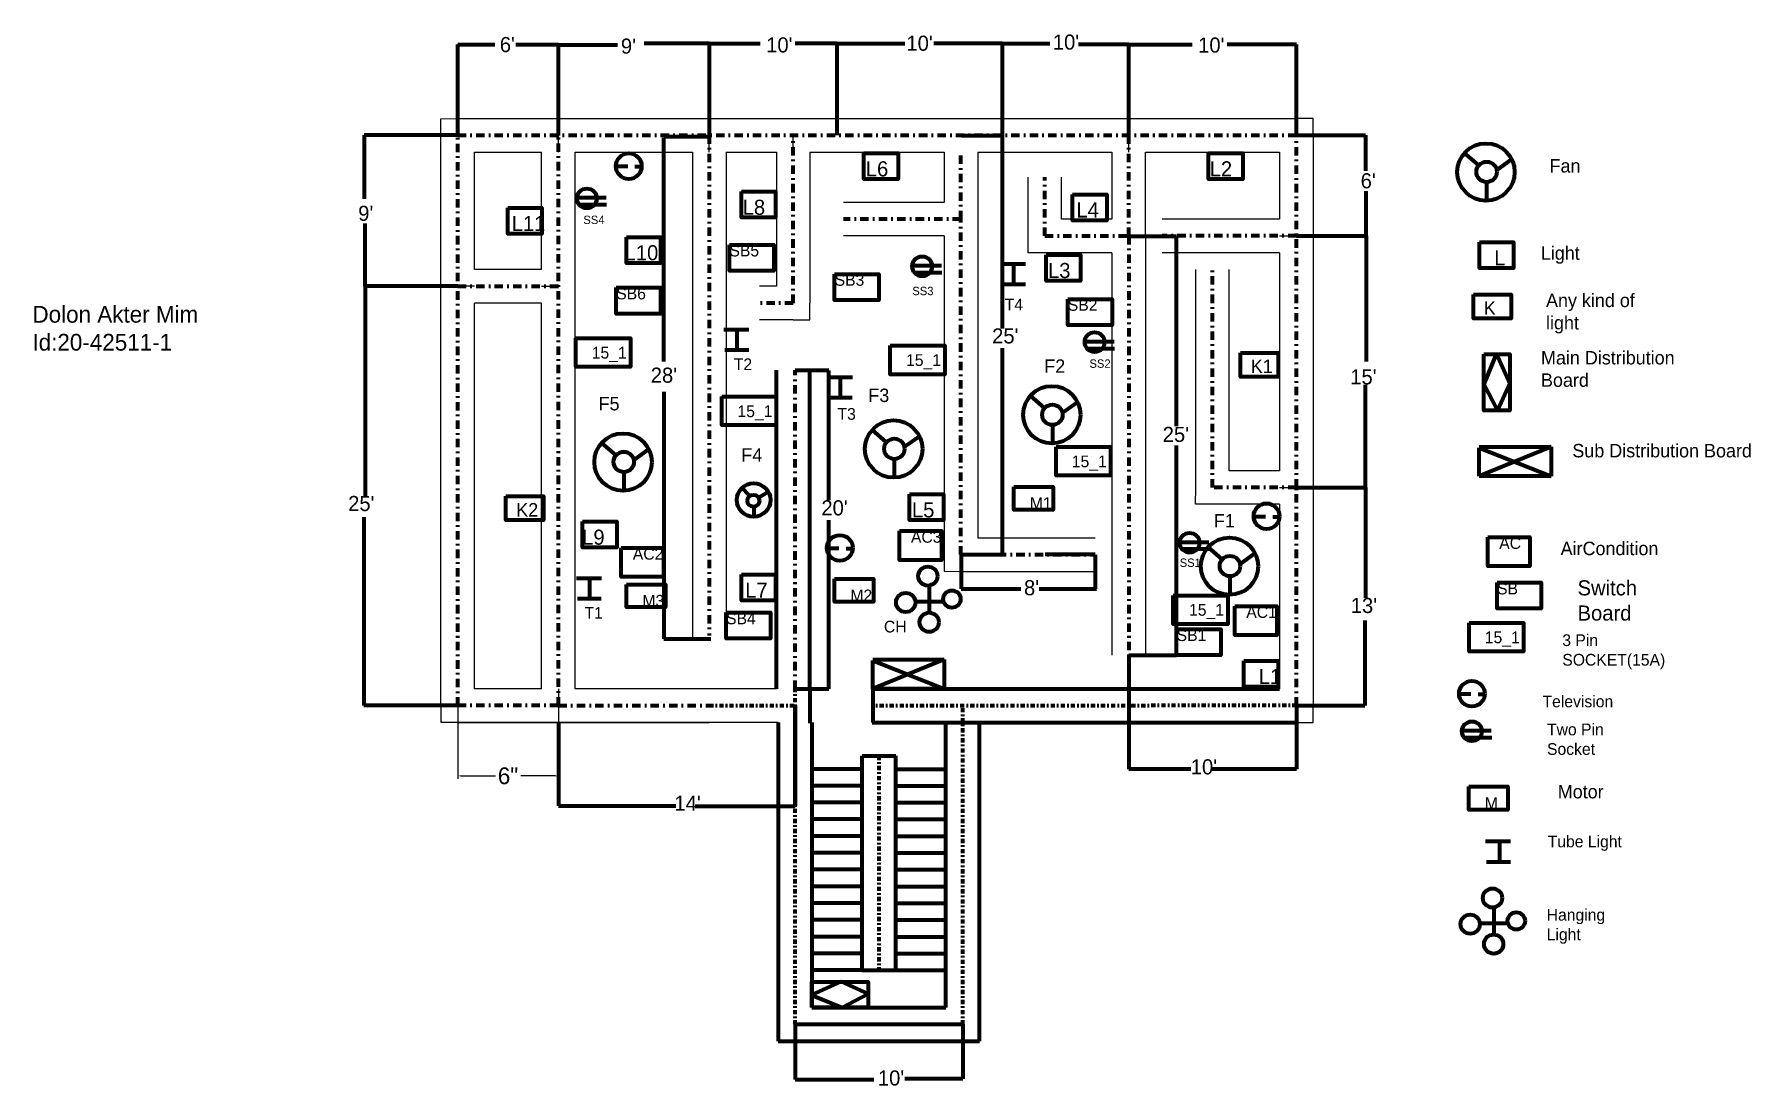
# Model space of a CAD drawing. Header units: inches. Extents: x -41 to 62, y 1 to 64.
import ezdxf

# ---------------------------------------------------------------- set-up
doc = ezdxf.new("R2010")
doc.units = ezdxf.units.IN
doc.header["$MEASUREMENT"] = 0
doc.linetypes.add('DASHDOT', pattern=[1, 0.5, -0.25, 0, -0.25])
doc.linetypes.add('DASHDOT2', pattern=[0.5, 0.25, -0.125, 0, -0.125])
doc.dimstyles.get("Standard").update_dxf_attribs({"dimtxt": 1, "dimasz": 0.18, "dimexe": 0.18, "dimexo": 0.0625, "dimgap": 0.09, "dimtad": 0, "dimtih": 1, "dimtoh": 1, "dimdec": 0, "dimzin": 0, "dimdsep": 46, "dimlunit": 3, "dimtxsty": 'Standard', "dimcen": 0.09, "dimclrt": 3, "dimadec": 0, "dimazin": 0, "dimtfac": 1, "dimtdec": 0, "dimtofl": 0, "dimtmove": 0, "dimatfit": 3, "dimfxl": 1, "dimtolj": 1, "dimtzin": 0, "dimarcsym": 0})

# ---------------------------------------------------------------- blocks, each defined once
blk = doc.blocks.new('*D1')
at = {"color": 0, "lineweight": -2}
for p, q in [((-9.47, 23.54), (-9.47, 19.22)), ((-15.47, 23.52), (-15.47, 19.22)), ((-15.29, 19.4), (-13.22, 19.4)), ((-9.65, 19.4), (-11.71, 19.4))]:
    blk.add_line(p, q, dxfattribs=at)
at = {"color": 0, "lineweight": 100}
for points in [[(-15.29, 19.43), (-15.29, 19.37), (-15.47, 19.4)], [(-9.65, 19.43), (-9.65, 19.37), (-9.47, 19.4)]]:
    blk.add_solid(points, dxfattribs=at)
at = {"layer": 'Defpoints', "color": 0, "lineweight": 100}
for p in [(-15.47, 23.59), (-9.47, 23.6), (-9.47, 19.4)]:
    blk.add_point(p, dxfattribs=at)
at = {"color": 3, "lineweight": 100, "insert": (-12.47, 19.4), "char_height": 1, "attachment_point": 5}
blk.add_mtext('\\A1;6"', dxfattribs=at)

msp = doc.modelspace()

# ---------------------------------------------------------------- linework, layer by layer
at = {"linetype": 'Continuous', "lineweight": 100}
for p, q in [((-15.47, 57.59), (-15.47, 63)), ((-15.47, 63), (-14.05, 63)), ((-14.05, 63), (-13.25, 63)), ((-13.25, 63), (-13.25, 63)), ((-13.25, 63), (-13.25, 63)), ((-9.47, 62.98), (-12.01, 62.98)), ((-9.47, 57.58), (-9.47, 62.98)), ((-9.47, 62.98), (-5.94, 62.98)), ((-0.45, 63.07), (-4.36, 63.07)), ((-0.45, 57.49), (-0.45, 63.07)), ((-0.45, 63.07), (2.56, 63.07)), ((7.15, 63.07), (4.65, 63.07)), ((7.15, 57.59), (7.15, 63.07)), ((7.15, 63.07), (11.18, 63.07)), ((17.01, 63.07), (12.91, 63.07)), ((17.01, 57.56), (17.01, 63.07)), ((17.01, 63.07), (19.84, 63.07)), ((22.35, 63.01), (21.53, 63.01)), ((24.53, 63.01), (22.35, 63.01)), ((24.53, 57.59), (24.53, 63.01)), ((24.53, 63.01), (28.31, 63.01)), ((34.53, 63.01), (30.4, 63.01)), ((34.53, 57.59), (34.53, 63.01)), ((-15.47, 57.59), (-21.04, 57.59)), ((-21.04, 57.59), (-21.04, 53.8)), ((-3.21, 57.44), (-3.21, 44.1)), ((-0.45, 57.49), (-3.19, 57.49)), ((17.01, 57.56), (14.56, 57.56)), ((17.01, 56.58), (17.01, 57.56)), ((34.53, 57.59), (38.65, 57.59)), ((38.65, 57.59), (38.65, 55.47)), ((17.01, 46.08), (17.01, 56.58)), ((44.54, 56.55), (45.37, 55.83)), ((-5.33, 55.73), (-6.01, 55.73)), ((-4.9, 55.73), (-4.51, 55.73)), ((46.51, 55.56), (47.31, 56.13)), ((38.69, 51.59), (38.69, 54.26)), ((45.87, 54.8), (45.87, 53.66)), ((-8.32, 53.88), (-6.61, 53.88)), ((-8.25, 53.46), (-6.59, 53.46)), ((-20.98, 48.59), (-20.98, 52.33)), ((27.38, 51.56), (24.57, 51.56)), ((27.38, 40.24), (27.38, 51.56)), ((34.53, 51.59), (38.69, 51.59)), ((11.67, 49.83), (13.38, 49.83)), ((11.74, 49.41), (13.4, 49.41)), ((16.9, 49.92), (18.38, 49.92)), ((17.67, 49.92), (17.67, 48.69)), ((-15.47, 48.59), (-20.98, 48.59)), ((16.96, 48.71), (18.37, 48.71)), ((0.4, 46.01), (1.88, 46.01)), ((1.17, 46.01), (1.17, 44.78)), ((21.95, 45.3), (23.66, 45.3)), ((0.46, 44.8), (1.88, 44.8)), ((17, 32.6), (17, 44.91)), ((22.02, 44.89), (23.68, 44.89)), ((46.44, 44.54), (45.7, 42.75)), ((47.25, 42.79), (46.45, 44.56)), ((6.65, 43.56), (4.64, 43.56)), ((6.57, 43.17), (8.06, 43.17)), ((6.65, 35.83), (6.65, 43.56)), ((7.34, 43.17), (7.34, 41.93)), ((-3.19, 42.29), (-3.19, 27.58)), ((18.65, 42.07), (19.49, 41.35)), ((45.7, 42.75), (46.52, 41.19)), ((46.52, 41.19), (47.25, 42.79)), ((6.63, 41.95), (8.05, 41.95)), ((20.63, 41.09), (21.43, 41.66)), ((9.23, 40.04), (10.06, 39.31)), ((19.98, 40.33), (19.98, 39.19)), ((-6.9, 39.26), (-6.07, 38.54)), ((11.2, 39.05), (12, 39.62)), ((27.39, 26.59), (27.39, 39.09)), ((45.43, 39.01), (49.71, 39.01)), ((49.71, 39.01), (45.43, 37.26)), ((45.43, 37.26), (45.43, 38.95)), ((45.43, 38.95), (49.71, 37.26)), ((49.71, 39.01), (49.71, 37.26)), ((-4.93, 38.27), (-4.13, 38.84)), ((10.56, 38.29), (10.56, 37.15)), ((-5.57, 37.51), (-5.57, 36.37)), ((49.71, 37.26), (45.43, 37.26)), ((1.88, 36.13), (1.48, 36.56)), ((2.5, 36.02), (2.99, 36.32)), ((34.53, 36.59), (38.65, 36.59)), ((38.65, 36.59), (38.65, 30.01)), ((2.19, 35.45), (2.19, 34.88)), ((32.69, 34.85), (32.01, 34.85)), ((33.12, 34.85), (33.51, 34.85)), ((6.65, 24.59), (6.65, 34.65)), ((7.25, 32.96), (6.57, 32.96)), ((7.68, 32.96), (8.07, 32.96)), ((27.61, 33.34), (29.31, 33.34)), ((27.67, 32.93), (29.34, 32.93)), ((29.24, 33.05), (30.08, 32.33)), ((14.54, 32.6), (17, 32.6)), ((14.54, 32.6), (14.54, 30.56)), ((22.53, 32.59), (19.55, 32.59)), ((22.54, 32.58), (22.54, 30.56)), ((31.22, 32.06), (32.02, 32.63)), ((-8.38, 31.19), (-6.9, 31.19)), ((-7.62, 31.19), (-7.62, 29.96)), ((12.64, 30.74), (12.64, 29.13)), ((30.57, 31.3), (30.57, 30.16)), ((-8.32, 29.98), (-6.91, 29.98)), ((11.83, 29.79), (13.5, 29.79)), ((14.54, 30.56), (18.1, 30.56)), ((19.2, 30.56), (22.61, 30.56)), ((38.6, 28.67), (38.6, 23.62)), ((-3.19, 27.58), (-0.38, 27.58)), ((9.27, 26.33), (13.54, 26.33)), ((13.54, 26.33), (9.27, 24.59)), ((9.27, 24.59), (9.27, 26.27)), ((9.27, 26.27), (13.54, 24.59)), ((13.54, 26.33), (13.54, 24.59)), ((24.53, 26.59), (24.53, 19.92)), ((24.53, 26.59), (27.39, 26.59)), ((4.64, 24.59), (6.65, 24.59)), ((13.54, 24.59), (9.27, 24.59)), ((-21.07, 23.79), (-21.07, 23.59)), ((-15.47, 23.59), (-21.07, 23.59)), ((4.64, 23.6), (4.64, 17.61)), ((4.64, 17.61), (4.64, 23.6)), ((34.53, 23.59), (38.6, 23.59)), ((34.53, 23.59), (34.53, 19.81)), ((38.6, 23.62), (38.6, 23.59)), ((44.93, 24.28), (44.25, 24.28)), ((45.36, 24.28), (45.76, 24.28)), ((-9.47, 22.59), (-9.47, 17.62)), ((44.44, 22.11), (46.14, 22.11)), ((44.5, 21.69), (46.17, 21.69)), ((24.53, 19.92), (24.53, 19.92)), ((24.53, 19.92), (24.53, 19.81)), ((28.23, 19.81), (24.53, 19.81)), ((34.53, 19.81), (29.49, 19.81)), ((-9.47, 17.62), (-2.46, 17.62)), ((-1.32, 17.6), (4.64, 17.6)), ((45.81, 15.5), (47.3, 15.5)), ((46.64, 15.43), (46.64, 14.2)), ((45.87, 14.28), (47.29, 14.28)), ((46.29, 11.55), (46.29, 9.95)), ((45.49, 10.61), (47.15, 10.61)), ((7.4, 7.14), (5.64, 6.34)), ((5.65, 6.33), (7.45, 5.59)), ((9.01, 6.4), (7.4, 7.14)), ((7.45, 5.59), (9.01, 6.4)), ((4.64, 4.59), (4.64, 1.29)), ((14.64, 4.59), (14.64, 1.34)), ((4.64, 1.29), (9.33, 1.29)), ((14.64, 1.34), (11.19, 1.34))]:
    msp.add_line(p, q, dxfattribs=at)
for p, q in [((-16.47, 58.58), (-15.47, 58.59)), ((-16.47, 57.59), (-16.47, 58.58)), ((-15.47, 58.59), (34.53, 58.59)), ((35.53, 58.59), (34.53, 58.59)), ((35.53, 57.59), (35.53, 58.59)), ((-16.47, 23.59), (-16.47, 57.59)), ((-16.47, 23.59), (-16.47, 57.59)), ((-16.47, 23.59), (-16.47, 57.59)), ((-9.47, 56.59), (-9.47, 57.58)), ((-0.47, 56.59), (-0.47, 57.59)), ((4.53, 56.59), (4.53, 57.59)), ((24.53, 56.59), (24.53, 57.59)), ((35.53, 57.59), (35.53, 23.59)), ((-14.47, 56.59), (-10.47, 56.59)), ((-14.47, 49.59), (-14.47, 56.59)), ((-10.47, 49.59), (-10.47, 56.59)), ((-8.47, 48.59), (-8.47, 56.59)), ((-8.47, 56.59), (-1.47, 56.59)), ((-1.47, 56.59), (-1.47, 27.59)), ((0.53, 56.59), (0.53, 27.59)), ((0.53, 56.59), (3.53, 56.59)), ((3.53, 56.59), (3.53, 48.59)), ((5.53, 56.59), (5.53, 47.59)), ((5.53, 56.59), (13.53, 56.59)), ((13.53, 56.59), (13.53, 53.59)), ((15.53, 56.59), (15.53, 33.59)), ((15.53, 56.59), (15.53, 33.59)), ((15.53, 56.59), (23.53, 56.59)), ((23.53, 56.59), (23.53, 52.59)), ((25.53, 51.59), (25.53, 56.59)), ((25.53, 56.59), (33.53, 56.59)), ((33.53, 56.59), (33.53, 52.59)), ((18.53, 51.59), (18.53, 55.09)), ((20.53, 52.59), (20.53, 55.09)), ((13.53, 53.59), (7.53, 53.59)), ((23.53, 52.59), (20.53, 52.59)), ((33.53, 52.59), (26.53, 52.59)), ((13.53, 51.59), (7.53, 51.59)), ((13.53, 51.59), (13.53, 32.59)), ((18.53, 50.59), (18.53, 51.59)), ((25.53, 51.59), (25.53, 26.59)), ((33.53, 51.59), (34.53, 51.59)), ((19.53, 50.59), (18.53, 50.59)), ((23.53, 50.59), (19.53, 50.59)), ((23.53, 50.59), (19.53, 50.59)), ((23.53, 50.59), (19.53, 50.59)), ((23.53, 50.59), (23.53, 26.59)), ((33.53, 50.59), (26.53, 50.59)), ((33.53, 50.59), (33.53, 37.59)), ((33.53, 50.59), (33.53, 37.59)), ((-10.47, 49.59), (-14.47, 49.59)), ((28.53, 36.59), (28.53, 49.59)), ((30.53, 37.59), (30.53, 49.59)), ((-14.47, 48.59), (-15.47, 48.59)), ((-10.47, 48.59), (-9.47, 48.59)), ((-8.47, 24.59), (-8.47, 48.59)), ((3.53, 48.59), (2.53, 48.59)), ((-14.47, 24.59), (-14.47, 47.59)), ((-10.47, 47.59), (-14.47, 47.59)), ((-10.47, 47.59), (-14.47, 47.59)), ((-10.47, 47.59), (-14.47, 47.59)), ((-10.47, 24.59), (-10.47, 47.59)), ((5.52, 46.59), (5.52, 47.59)), ((4.53, 46.59), (2.53, 46.59)), ((4.53, 46.59), (5.52, 46.59)), ((33.53, 37.59), (30.53, 37.59)), ((28.52, 35.59), (28.53, 36.59)), ((33.53, 36.59), (34.53, 36.59)), ((29.53, 35.59), (28.52, 35.59)), ((33.53, 35.59), (29.53, 35.59)), ((33.53, 35.59), (33.53, 24.59)), ((15.53, 33.59), (22.53, 33.59)), ((13.53, 32.59), (13.53, 31.6)), ((13.53, 31.6), (14.53, 31.59)), ((14.53, 31.59), (22.53, 31.59)), ((-10.47, 24.59), (-14.47, 24.59)), ((-9.47, 24.59), (-9.47, 23.6)), ((3.53, 24.59), (-8.47, 24.59)), ((-16.46, 22.59), (-16.46, 23.59)), ((-15.47, 23.59), (-15.47, 23.59)), ((35.52, 22.59), (35.53, 23.59)), ((-15.47, 22.59), (-16.46, 22.59)), ((-15.47, 22.59), (-0.47, 22.59)), ((3.64, 22.59), (-15.47, 22.59)), ((3.64, 22.59), (-15.47, 22.59)), ((34.53, 22.59), (35.52, 22.59))]:
    msp.add_line(p, q)
at = {"linetype": 'DASHDOT', "lineweight": 100}
for p, q in [((-15.47, 57.59), (34.53, 57.59)), ((-15.47, 23.59), (-15.47, 57.59)), ((-9.47, 23.6), (-9.47, 57.58)), ((-0.47, 57.59), (-0.47, 27.76)), ((4.53, 47.59), (4.53, 57.59)), ((24.53, 51.59), (24.53, 57.59)), ((34.53, 36.59), (34.53, 57.59)), ((14.53, 52.59), (14.53, 56.59)), ((19.53, 51.59), (19.53, 55.09)), ((14.53, 52.59), (7.53, 52.59)), ((14.53, 32.59), (14.53, 52.59)), ((19.53, 51.59), (24.53, 51.59)), ((24.53, 51.59), (24.53, 26.59)), ((34.53, 51.59), (26.53, 51.59)), ((29.53, 36.59), (29.53, 49.59)), ((-15.47, 48.59), (-9.47, 48.59)), ((4.53, 47.59), (2.53, 47.59)), ((4.64, 24.59), (4.64, 43.59)), ((34.53, 36.59), (29.53, 36.59)), ((34.53, 23.59), (34.53, 36.59)), ((14.53, 32.59), (22.53, 32.59)), ((-9.47, 23.6), (-15.47, 23.59)), ((-9.47, 23.6), (-0.47, 23.6))]:
    msp.add_line(p, q, dxfattribs=at)
at = {"lineweight": 100}
for p, q in [((38.69, 51.59), (38.69, 44.1)), ((-20.98, 48.59), (-20.98, 36.09)), ((3.53, 24.59), (3.53, 43.59)), ((5.53, 24.59), (5.53, 43.59)), ((38.65, 36.59), (38.65, 42.71)), ((-21.07, 34.82), (-21.07, 23.79)), ((5.53, 24.59), (5.53, 22.55)), ((9.27, 24.59), (33.53, 24.59)), ((9.27, 24.59), (9.27, 22.58)), ((3.64, 22.59), (3.64, 4.59)), ((5.64, 22.59), (5.64, 5.59)), ((9.24, 22.59), (34.53, 22.59)), ((13.64, 5.59), (13.64, 22.59)), ((15.64, 4.59), (15.64, 22.59)), ((8.64, 7.81), (8.64, 20.59)), ((8.64, 20.59), (10.64, 20.59)), ((10.64, 7.81), (10.64, 20.59)), ((8.64, 19.81), (5.59, 19.81)), ((10.64, 19.81), (13.63, 19.81)), ((8.64, 18.81), (5.59, 18.81)), ((10.64, 18.81), (13.63, 18.81)), ((8.64, 17.81), (5.59, 17.81)), ((10.64, 17.81), (13.63, 17.81)), ((8.64, 16.81), (5.59, 16.81)), ((10.64, 16.81), (13.63, 16.81)), ((8.64, 15.81), (5.59, 15.81)), ((10.64, 15.81), (13.63, 15.81)), ((8.64, 14.81), (5.59, 14.81)), ((10.64, 14.81), (13.63, 14.81)), ((8.64, 13.81), (5.59, 13.81)), ((10.64, 13.81), (13.63, 13.81)), ((8.64, 12.81), (5.59, 12.81)), ((10.64, 12.81), (13.63, 12.81)), ((8.64, 11.81), (5.59, 11.81)), ((10.64, 11.81), (13.63, 11.81)), ((8.64, 10.81), (5.59, 10.81)), ((10.64, 10.81), (13.63, 10.81)), ((8.64, 9.81), (5.59, 9.81)), ((10.64, 9.81), (13.63, 9.81)), ((8.64, 8.81), (5.59, 8.81)), ((10.64, 8.81), (13.63, 8.81)), ((8.64, 7.81), (5.59, 7.81)), ((8.64, 7.81), (10.64, 7.81)), ((10.64, 7.81), (13.63, 7.81)), ((5.64, 5.59), (13.64, 5.59)), ((3.64, 4.59), (3.64, 3.58)), ((4.64, 4.59), (14.64, 4.59)), ((4.64, 4.59), (9.64, 4.59)), ((15.64, 3.59), (15.64, 4.59)), ((3.64, 3.58), (4.64, 3.58)), ((4.64, 3.59), (14.64, 3.59)), ((14.64, 3.59), (15.64, 3.59))]:
    msp.add_line(p, q, dxfattribs=at)
at = {"linetype": 'DASHDOT2', "lineweight": 100}
for p, q in [((4.64, 4.59), (4.64, 24.59)), ((-0.47, 23.6), (4.65, 23.6)), ((34.53, 23.59), (9.27, 23.58)), ((14.64, 4.59), (14.64, 23.52)), ((9.64, 20.59), (9.64, 7.81))]:
    msp.add_line(p, q, dxfattribs=at)
at = {"linetype": 'Continuous', "lineweight": 100}
for points in [[(8.74, 56.52), (10.78, 56.52), (10.78, 54.97), (8.74, 54.97)], [(29.29, 56.52), (31.33, 56.52), (31.33, 54.97), (29.29, 54.97)], [(1.44, 54.24), (3.48, 54.24), (3.48, 52.69), (1.44, 52.69)], [(-12.49, 53.26), (-10.45, 53.26), (-10.45, 51.71), (-12.49, 51.71)], [(21.19, 54.07), (23.23, 54.07), (23.23, 52.52), (21.19, 52.52)], [(-5.41, 51.52), (-3.37, 51.52), (-3.37, 49.97), (-5.41, 49.97)], [(45.44, 51.22), (47.48, 51.22), (47.48, 49.67), (45.44, 49.67)], [(0.73, 51.07), (3.37, 51.07), (3.37, 49.51), (0.73, 49.51)], [(19.62, 50.47), (21.66, 50.47), (21.66, 48.92), (19.62, 48.92)], [(7, 49.32), (9.64, 49.32), (9.64, 47.77), (7, 47.77)], [(-6.02, 48.51), (-3.38, 48.51), (-3.38, 46.95), (-6.02, 46.95)], [(45.09, 48.1), (47.33, 48.1), (47.33, 46.67), (45.09, 46.67)], [(20.9, 47.83), (23.54, 47.83), (23.54, 46.27), (20.9, 46.27)], [(-8.42, 45.5), (-5.17, 45.5), (-5.17, 43.79), (-8.42, 43.79)], [(10.32, 45.05), (13.57, 45.05), (13.57, 43.34), (10.32, 43.34)], [(31.2, 44.63), (33.44, 44.63), (33.44, 43.2), (31.2, 43.2)], [(45.7, 44.55), (47.25, 44.55), (47.25, 41.19), (45.7, 41.19)], [(0.27, 42.01), (3.52, 42.01), (3.52, 40.3), (0.27, 40.3)], [(20.2, 39.01), (23.45, 39.01), (23.45, 37.3), (20.2, 37.3)], [(-12.6, 36.07), (-10.35, 36.07), (-10.35, 34.64), (-12.6, 34.64)], [(11.46, 36.19), (13.5, 36.19), (13.5, 34.64), (11.46, 34.64)], [(17.69, 36.64), (20.02, 36.64), (20.02, 35.27), (17.69, 35.27)], [(-8.03, 34.56), (-5.98, 34.56), (-5.98, 33.01), (-8.03, 33.01)], [(10.86, 34), (13.37, 34), (13.37, 32.27), (10.86, 32.27)], [(-5.72, 32.99), (-3.21, 32.99), (-3.21, 31.26), (-5.72, 31.26)], [(45.94, 33.63), (48.44, 33.63), (48.44, 31.9), (45.94, 31.9)], [(-5.41, 30.82), (-3.08, 30.82), (-3.08, 29.45), (-5.41, 29.45)], [(1.44, 31.41), (3.48, 31.41), (3.48, 29.86), (1.44, 29.86)], [(6.99, 31.14), (9.32, 31.14), (9.32, 29.77), (6.99, 29.77)], [(46.49, 30.92), (49.13, 30.92), (49.13, 29.37), (46.49, 29.37)], [(27.19, 30.16), (30.44, 30.16), (30.44, 28.45), (27.19, 28.45)], [(0.53, 29.14), (3.17, 29.14), (3.17, 27.59), (0.53, 27.59)], [(30.85, 29.52), (33.36, 29.52), (33.36, 27.79), (30.85, 27.79)], [(27.39, 28.14), (30.03, 28.14), (30.03, 26.59), (27.39, 26.59)], [(44.82, 28.52), (48.07, 28.52), (48.07, 26.81), (44.82, 26.81)], [(31.4, 26.26), (33.44, 26.26), (33.44, 24.71), (31.4, 24.71)], [(44.81, 18.76), (47.14, 18.76), (47.14, 17.38), (44.81, 17.38)], [(5.65, 5.59), (5.65, 7.13), (9.01, 7.13), (9.01, 5.59)]]:
    msp.add_lwpolyline(points, close=True, dxfattribs=at)
for centre, radius in [((-5.27, 55.75), 0.767), ((45.83, 55.4), 1.71), ((45.87, 55.41), 0.608), ((-7.77, 53.83), 0.591), ((12.22, 49.78), 0.591), ((22.5, 45.26), 0.591), ((19.95, 40.93), 1.71), ((19.98, 40.93), 0.608), ((10.52, 38.89), 1.71), ((-5.61, 38.11), 1.71), ((10.56, 38.9), 0.608), ((-5.57, 38.12), 0.608), ((2.17, 35.85), 1), ((2.16, 35.8), 0.355), ((32.75, 34.88), 0.767), ((28.16, 33.3), 0.591), ((7.31, 32.99), 0.767), ((30.54, 31.9), 1.71), ((12.56, 31.31), 0.574), ((30.57, 31.91), 0.608), ((11.24, 29.74), 0.575), ((13.99, 29.94), 0.517), ((12.64, 28.56), 0.574), ((44.99, 24.3), 0.767), ((44.99, 22.06), 0.591), ((46.22, 12.12), 0.574), ((47.64, 10.75), 0.517), ((44.89, 10.56), 0.575), ((46.29, 9.37), 0.574)]:
    msp.add_circle(centre, radius, dxfattribs=at)

# ---------------------------------------------------------------- texts
at = {"linetype": 'Continuous', "lineweight": 100, "attachment_point": 1}
for s, insert, char_height, width in [("{\\C3;6'}", (-12.96, 63.45), 0.9, 0.9744), ("{\\C3;10'}", (2.92, 63.43), 0.9, 0.4586), ("{\\C3;10'}", (11.28, 63.53), 0.9, 0.5821), ("{\\C3;10'}", (20.01, 63.6), 0.9, 1.9872), ("{\\C3;9'}", (-5.74, 63.36), 0.9, 2.7381), ("{\\C3;10'}", (28.67, 63.42), 0.9, 2.0698), ('L6', (8.86, 56.04), 0.9, 0.5829), ('L2', (29.36, 56.04), 0.9, 0.5829), ("{\\C3;6'}", (38.36, 55.33), 0.9, 1.7191), ('Fan', (49.62, 56.17), 0.8, 6.2181), ("{\\C3;9'}", (-21.4, 53.39), 0.9, 1.6207), ('L8', (1.52, 53.75), 0.9, 0.5829), ('L4', (21.41, 53.59), 0.9, 0.5829), ('L11', (-12.25, 52.78), 0.9, 0.5829), ('SS4', (-7.98, 52.8), 0.5, 4.6206), ('L10', (-5.52, 51.04), 0.9, 1.224), ('L', (46.32, 50.74), 0.9, 0.5829), ('Light', (49.1, 50.97), 0.8, 3.978), ('L3', (19.72, 49.98), 0.9, 0.5829), ('SS3', (11.63, 48.56), 0.5, 4.6206), ('Any kind of light', (49.41, 48.15), 0.8, 6.1964), ('Dolon Akter Mim\\PId:20-42511-1', (-40.82, 47.42), 1, 13.1388), ('T4', (17.14, 47.85), 0.7, 8.0712), ('K', (45.7, 47.69), 0.8, 1.2936), ("{\\C3;25'}", (16.39, 46.08), 0.9, 2.0248), ('15_1', (-7.48, 44.98), 0.7, 4.9557), ('T2', (0.99, 44.29), 0.7, 8.0712), ('15_1', (11.26, 44.54), 0.7, 4.9557), ('F2', (19.5, 44.23), 0.8, 2.4289), ('SS2', (22.19, 44.23), 0.5, 4.6206), ('K1', (31.81, 44.22), 0.8, 1.2936), ('Main Distribution Board', (49.11, 44.73), 0.8, 8.0111), ("{\\C3;28'}", (-3.96, 43.74), 0.9, 2.495), ('F5', (-7.07, 41.99), 0.8, 2.9957), ('F3', (9.01, 42.49), 0.8, 2.6232), ('15_1', (1.21, 41.49), 0.7, 4.9557), ('T3', (7.17, 41.33), 0.7, 8.0712), ("{\\C3;25'}", (26.56, 40.21), 0.9, 1.9773), ('F4', (1.44, 38.93), 0.8, 1.4298), ('Sub Distribution Board', (50.98, 39.19), 0.8, 10.6011), ('15_1', (21.14, 38.5), 0.7, 4.9557), ("{\\C3;20'}", (6.21, 35.83), 0.9, 1.1158), ('M1', (18.64, 36.01), 0.7, 0.7417), ('K2', (-11.98, 35.66), 0.8, 1.2936), ('L5', (11.61, 35.71), 0.9, 0.5829), ('F1', (29.61, 35.01), 0.8, 3.0119), ('L9', (-8.05, 34.08), 0.9, 0.5829), ('AC3', (11.55, 34), 0.7, 1.0152), ('AC2', (-5.03, 32.99), 0.7, 1.0152), ('AC', (46.62, 33.63), 0.7, 1.0152), ('AirCondition', (50.28, 33.36), 0.8, 5.4819), ('SS1', (27.57, 32.36), 0.5, 4.6206), ('L7', (1.67, 30.92), 0.9, 0.5829), ("{\\C3;8'}", (18.29, 31.07), 0.9, 1.2598), ('Switch Board', (51.29, 31.06), 0.9, 5.4819), ('M3', (-4.46, 30.19), 0.7, 0.7417), ('M2', (7.94, 30.51), 0.7, 0.7417), ("{\\C3;13'}", (37.77, 30.01), 0.9, 4.8947), ('T1', (-7.91, 29.47), 0.7, 8.0712), ('CH', (9.94, 28.65), 0.7, 1.9774), ('15_1', (28.13, 29.65), 0.7, 4.9557), ('AC1', (31.54, 29.52), 0.7, 1.0152), ('15_1', (45.76, 28.01), 0.7, 4.9557), ('3 Pin SOCKET(15A)', (50.38, 27.84), 0.7, 7.7753), ('L1', (32.28, 25.77), 0.9, 0.5829), ('Television', (49.2, 24.19), 0.7, 8.323), ('Two Pin Socket', (49.47, 22.52), 0.7, 4.4779), ("{\\C3;10'}", (28.23, 20.39), 0.9, 0.8056), ('Motor', (50.11, 18.86), 0.8, 7.5227), ("{\\C3;14'}", (-2.55, 18.22), 0.9, 2.0003), ('M', (45.76, 18.12), 0.7, 0.7417), ('Tube Light', (49.51, 15.84), 0.7, 5.016), ('Hanging Light', (49.45, 11.47), 0.7, 3.5059), ("{\\C3;10'}", (9.58, 1.84), 0.9, 2.5099)]:
    msp.add_mtext(s, dxfattribs=dict(at, insert=insert, char_height=char_height, width=width))
at = {"linetype": 'Continuous', "lineweight": 100, "char_height": 0.7, "attachment_point": 1}
for s, insert in [('SB5', (0.73, 51.07)), ('SB3', (7, 49.32)), ('SB6', (-6.02, 48.51)), ('SB2', (20.9, 47.83)), ('SB', (46.49, 30.92)), ('SB4', (0.53, 29.14)), ('SB1', (27.39, 28.14))]:
    msp.add_mtext(s, dxfattribs=dict(at, insert=insert))
at = {"lineweight": 100, "char_height": 0.9, "attachment_point": 1}
for s, insert, width in [("{\\C3;15'}", (37.74, 43.64), 9.6473), ("{\\C3;25'}", (-22, 36.09), 4.0474)]:
    msp.add_mtext(s, dxfattribs=dict(at, insert=insert, width=width))

# ---------------------------------------------------------------- dimensions: what is measured, and where the dimension line sits
at = {"lineweight": 100}
dim = msp.add_linear_dim(base=(-9.47, 19.4), p1=(-15.47, 23.59), p2=(-9.47, 23.6), dimstyle='Standard', dxfattribs=at)
dim.commit()
dim.dimension.update_dxf_attribs({"geometry": '*D1', "text_midpoint": (-12.47, 19.4)})

doc.saveas('drawing.dxf')
